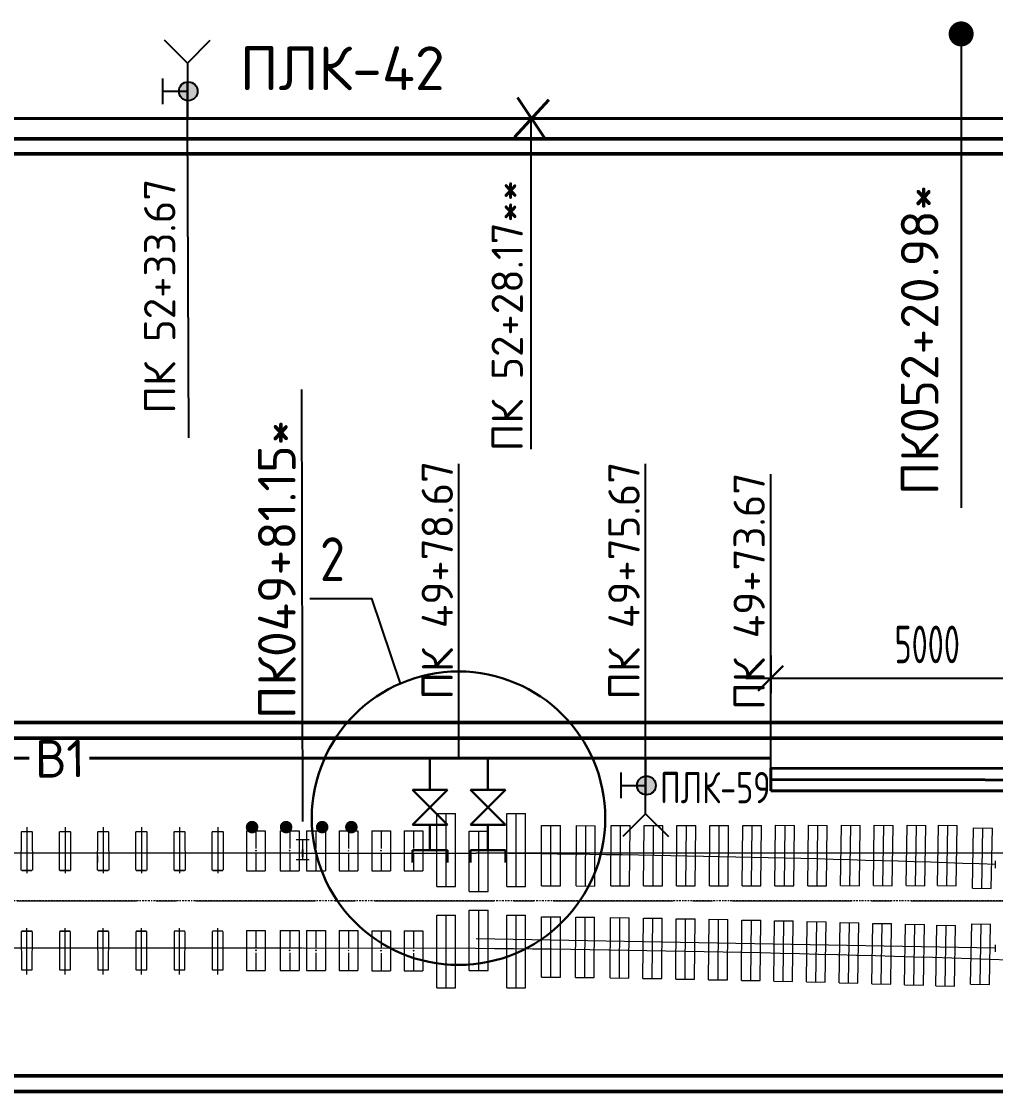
# Paper-space layout 'л2-л8' of a CAD drawing. Header units: millimetres. Extents: x 10032 to 18918, y -3051 to 627.
# Drawn here: x 16682.7 to 16760.5, y -1632 to -1546.5 of the extents above; entities that cross this region are included whole.
import ezdxf

# ---------------------------------------------------------------- set-up
doc = ezdxf.new("R2010")
doc.units = ezdxf.units.MM
doc.header["$LTSCALE"] = 0.5
doc.linetypes.add('CENTER', pattern=[2, 1.25, -0.25, 0.25, -0.25])
doc.linetypes.add('CENTER2', pattern=[28.575, 19.05, -3.175, 3.175, -3.175])
for name, color, linetype in [('1_NADPIS', 7, 'Continuous'), ('NADPISI', 110, 'Continuous'), ('ВК_сети', 4, 'Continuous')]:
    doc.layers.add(name, color=color, linetype=linetype)
for name, color, linetype, lineweight in [('1_PK500', 5, 'Continuous', 35), ('А_Конструкции', 4, 'Continuous', 50), ('АР_Оси', 242, 'CENTER2', 18)]:
    doc.layers.add(name, color=color, linetype=linetype, lineweight=lineweight)
doc.styles.add('RS-3-08', font='romans.shx', dxfattribs={"width": 0.8, "height": 3})
doc.styles.add('RS-30-06', font='romans.shx', dxfattribs={"width": 0.6, "height": 3})
doc.styles.add('Стандарт ММП', font='isocpeur.ttf')
doc.dimstyles.new('M200$0', dxfattribs={"dimscale": 0, "dimtxt": 3, "dimasz": 2, "dimexe": 1.2, "dimexo": 1.5, "dimgap": 1.2, "dimtad": 1, "dimdec": 0, "dimlfac": 200, "dimrnd": 1, "dimzin": 0, "dimdsep": 46, "dimtxsty": 'RS-30-06', "dimblk1": 'OBLIQUE', "dimblk2": 'OBLIQUE', "dimsah": 1, "dimcen": 2.5, "dimdle": 2, "dimclrt": 9, "dimadec": 0, "dimazin": 0, "dimtfac": 1, "dimtdec": 0, "dimtmove": 2, "dimatfit": 3, "dimldrblk": 'OBLIQUE', "dimfxl": 1.2, "dimtolj": 1, "dimtzin": 0, "dimarcsym": 0})

# ---------------------------------------------------------------- blocks, each defined once
blk = doc.blocks.new('_Oblique')
at = {"linetype": 'ByBlock', "lineweight": 30}
blk.add_line((-0.5, -0.5), (0.5, 0.5), dxfattribs=at)
blk = doc.blocks.new('*D37')
at = {"layer": 'Defpoints', "color": 0, "lineweight": -2}
for p, q in [((16742.574, -1597.117), (16742.574, -1600.145)), ((16767.574, -1607.498), (16767.574, -1597.745)), ((16740.574, -1598.945), (16769.574, -1598.945))]:
    blk.add_line(p, q, dxfattribs=at)
at = {"layer": 'Defpoints', "color": 0, "linetype": 'Continuous', "lineweight": 30}
for p in [(16742.574, -1595.617), (16767.574, -1598.945), (16767.574, -1608.998)]:
    blk.add_point(p, dxfattribs=at)
at = {"layer": 'Defpoints', "color": 0, "linetype": 'Continuous', "lineweight": -2, "xscale": 2, "yscale": 2, "zscale": 2, "rotation": 180}
blk.add_blockref('_Oblique', (16742.574, -1598.945), dxfattribs=at)
at = {"layer": 'Defpoints', "color": 0, "linetype": 'Continuous', "lineweight": -2, "xscale": 2, "yscale": 2, "zscale": 2}
blk.add_blockref('_Oblique', (16767.574, -1598.945), dxfattribs=at)
at = {"layer": 'Defpoints', "color": 9, "linetype": 'Continuous', "lineweight": 30, "insert": (16755.074, -1596.245), "char_height": 3, "attachment_point": 5, "style": 'RS-30-06'}
blk.add_mtext('\\A1;5000', dxfattribs=at)

psp = doc.layouts.new('л2-л8')

# ---------------------------------------------------------------- hatches: boundary and pattern name
at = {"layer": 'ВК_сети', "ltscale": 0.5}
h = psp.add_hatch(color=5, dxfattribs=at)
h.paths.add_polyline_path([(16696.7809, -1552.0492, -0.4142136), (16696.0309, -1552.7992), (16696.0309, -1552.0492)])
h.paths.add_polyline_path([(16696.7809, -1552.0492), (16696.0309, -1552.0492), (16696.0309, -1551.2992, -0.4142136)])
h.paths.add_polyline_path([(16696.0309, -1552.0492), (16696.0309, -1552.7992, -0.5840805), (16695.3891, -1551.6612)])
h.paths.add_polyline_path([(16696.0309, -1551.2992), (16696.0309, -1552.0492), (16695.3891, -1551.6612, -0.2625621)])
h = psp.add_hatch(color=5, dxfattribs=at)
h.paths.add_polyline_path([(16696.7809, -1552.0492, -0.4142136), (16696.0309, -1552.7992), (16696.0309, -1552.0492)])
h.paths.add_polyline_path([(16696.7809, -1552.0492), (16696.0309, -1552.0492), (16696.0309, -1551.2992, -0.4142136)])
h.paths.add_polyline_path([(16696.0309, -1552.0492), (16696.0309, -1552.7992, -0.5840805), (16695.3891, -1551.6612)])
h.paths.add_polyline_path([(16696.0309, -1551.2992), (16696.0309, -1552.0492), (16695.3891, -1551.6612, -0.2625621)])
h = psp.add_hatch(color=5, dxfattribs=at)
h.paths.add_polyline_path([(16733.3859, -1607.5095, 0.4142136), (16732.6359, -1606.7595), (16732.6359, -1607.5095)])
h.paths.add_polyline_path([(16733.3859, -1607.5095), (16732.6359, -1607.5095), (16732.6359, -1608.2595, 0.4142136)])
h.paths.add_polyline_path([(16732.6359, -1607.5095), (16732.6359, -1606.7595, 0.5840805), (16731.9941, -1607.8975)])
h.paths.add_polyline_path([(16732.6359, -1608.2595), (16732.6359, -1607.5095), (16731.9941, -1607.8975, 0.2625621)])

# ---------------------------------------------------------------- linework, layer by layer
at = {"color": 5, "linetype": 'Continuous', "lineweight": 5, "extrusion": (-2.53793e-14, 1.46875e-08, 1)}
for p, q in [((16715.888, -1615.5759, 0), (16715.888, -1609.7609, 0)), ((16715.888, -1609.7609, 0), (16717.388, -1609.7609, 0)), ((16716.638, -1615.5759, 0), (16716.638, -1609.7609, 0)), ((16717.388, -1615.5759, 0), (16717.388, -1609.7609, 0)), ((16721.488, -1615.5759, 0), (16721.488, -1609.7609, 0)), ((16721.488, -1609.7609, 0), (16722.988, -1609.7609, 0)), ((16722.238, -1615.5759, 0), (16722.238, -1609.7609, 0)), ((16722.988, -1615.5759, 0), (16722.988, -1609.7609, 0)), ((16683.138, -1610.8318, 0), (16683.138, -1614.5291, 0)), ((16686.188, -1610.8318, 0), (16686.188, -1614.5291, 0)), ((16689.238, -1610.8318, 0), (16689.238, -1614.5291, 0)), ((16692.288, -1610.8318, 0), (16692.288, -1614.5291, 0)), ((16695.338, -1610.8318, 0), (16695.338, -1614.5291, 0)), ((16698.388, -1610.8318, 0), (16698.388, -1614.5291, 0)), ((16724.263, -1615.5284, 0), (16724.263, -1610.7034, 0)), ((16724.263, -1610.7034, 0), (16725.763, -1610.7034, 0)), ((16725.013, -1615.5284, 0), (16725.013, -1610.7034, 0)), ((16725.763, -1615.5284, 0), (16725.763, -1610.7034, 0)), ((16727.0175, -1615.5441, 0), (16727.0552, -1610.7193, 0)), ((16727.0552, -1610.7193, 0), (16728.5551, -1610.731, 0)), ((16727.7675, -1615.55, 0), (16727.8052, -1610.7252, 0)), ((16728.5175, -1615.5559, 0), (16728.5551, -1610.731, 0)), ((16729.7927, -1615.5224, 0), (16729.8304, -1610.6976, 0)), ((16729.8304, -1610.6976, 0), (16731.3303, -1610.7093, 0)), ((16730.5427, -1615.5283, 0), (16730.5803, -1610.7034, 0)), ((16731.2927, -1615.5341, 0), (16731.3303, -1610.7093, 0)), ((16732.4177, -1615.5224, 0), (16732.4554, -1610.6976, 0)), ((16732.4554, -1610.6976, 0), (16733.9553, -1610.7093, 0)), ((16733.1677, -1615.5283, 0), (16733.2053, -1610.7034, 0)), ((16733.9176, -1615.5341, 0), (16733.9553, -1610.7093, 0)), ((16735.0427, -1615.5224, 0), (16735.0804, -1610.6976, 0)), ((16735.0804, -1610.6976, 0), (16736.5803, -1610.7093, 0)), ((16735.7927, -1615.5283, 0), (16735.8304, -1610.7034, 0)), ((16736.5426, -1615.5341, 0), (16736.5803, -1610.7093, 0)), ((16737.6676, -1615.5224, 0), (16737.7054, -1610.6975, 0)), ((16737.7054, -1610.6975, 0), (16739.2054, -1610.7093, 0)), ((16738.4176, -1615.5283, 0), (16738.4554, -1610.7034, 0)), ((16739.1676, -1615.5341, 0), (16739.2054, -1610.7093, 0)), ((16740.2926, -1615.5224, 0), (16740.3304, -1610.6975, 0)), ((16740.3304, -1610.6975, 0), (16741.8304, -1610.7093, 0)), ((16741.0426, -1615.5283, 0), (16741.0804, -1610.7034, 0)), ((16741.7925, -1615.5342, 0), (16741.8304, -1610.7093, 0)), ((16742.9078, -1615.5195, 0), (16742.9639, -1610.6948, 0)), ((16742.9639, -1610.6948, 0), (16744.4637, -1610.7122, 0)), ((16743.6577, -1615.5282, 0), (16743.7138, -1610.7035, 0)), ((16744.4077, -1615.5369, 0), (16744.4637, -1610.7122, 0)), ((16745.5296, -1615.5185, 0), (16745.5916, -1610.6939, 0)), ((16745.5916, -1610.6939, 0), (16747.0915, -1610.7132, 0)), ((16746.2795, -1615.5281, 0), (16746.3416, -1610.7035, 0)), ((16747.0294, -1615.5378, 0), (16747.0915, -1610.7132, 0)), ((16748.1514, -1615.5175, 0), (16748.2194, -1610.693, 0)), ((16748.2194, -1610.693, 0), (16749.7192, -1610.7141, 0)), ((16748.9013, -1615.5281, 0), (16748.9693, -1610.7036, 0)), ((16749.6512, -1615.5387, 0), (16749.7192, -1610.7141, 0)), ((16750.7732, -1615.5166, 0), (16750.8471, -1610.6921, 0)), ((16750.8471, -1610.6921, 0), (16752.3469, -1610.7151, 0)), ((16751.5231, -1615.528, 0), (16751.597, -1610.7036, 0)), ((16752.273, -1615.5395, 0), (16752.3469, -1610.7151, 0)), ((16753.3951, -1615.5156, 0), (16753.4748, -1610.6913, 0)), ((16753.4748, -1610.6913, 0), (16754.9746, -1610.716, 0)), ((16754.145, -1615.528, 0), (16754.2247, -1610.7037, 0)), ((16754.8949, -1615.5404, 0), (16754.9746, -1610.716, 0)), ((16755.892, -1615.5147, 0), (16755.9774, -1610.6904, 0)), ((16755.9774, -1610.6904, 0), (16757.4772, -1610.717, 0)), ((16756.6419, -1615.5279, 0), (16756.7273, -1610.7037, 0)), ((16757.3918, -1615.5412, 0), (16757.4772, -1610.717, 0)), ((16758.685, -1615.7237, 0), (16758.7761, -1610.8996, 0)), ((16758.7761, -1610.8996, 0), (16760.2758, -1610.9279, 0)), ((16759.4349, -1615.7378, 0), (16759.5259, -1610.9137, 0)), ((16682.6956, -1614.2702, 0), (16682.7029, -1611.2215, 0)), ((16682.7279, -1611.1965, 0), (16683.5481, -1611.1965, 0)), ((16683.5731, -1611.2215, 0), (16683.5804, -1614.2702, 0)), ((16685.7456, -1614.2702, 0), (16685.7529, -1611.2215, 0)), ((16685.7779, -1611.1965, 0), (16686.5981, -1611.1965, 0)), ((16686.6231, -1611.2215, 0), (16686.6304, -1614.2702, 0)), ((16688.7956, -1614.2702, 0), (16688.8029, -1611.2215, 0)), ((16688.8279, -1611.1965, 0), (16689.6481, -1611.1965, 0)), ((16689.6731, -1611.2215, 0), (16689.6804, -1614.2702, 0)), ((16691.8456, -1614.2702, 0), (16691.8529, -1611.2215, 0)), ((16691.8779, -1611.1965, 0), (16692.6981, -1611.1965, 0)), ((16692.7231, -1611.2215, 0), (16692.7304, -1614.2702, 0)), ((16694.8956, -1614.2702, 0), (16694.9029, -1611.2215, 0)), ((16694.9279, -1611.1965, 0), (16695.7481, -1611.1965, 0)), ((16695.7731, -1611.2215, 0), (16695.7804, -1614.2702, 0)), ((16697.9456, -1614.2702, 0), (16697.9529, -1611.2215, 0)), ((16697.9779, -1611.1965, 0), (16698.7981, -1611.1965, 0)), ((16698.8231, -1611.2215, 0), (16698.8304, -1614.2702, 0)), ((16700.688, -1611.1427, 0), (16702.188, -1611.1427, 0)), ((16700.688, -1611.1427, 0), (16700.688, -1614.3427, 0)), ((16701.438, -1611.1427, 0), (16701.438, -1612.5552, 0)), ((16702.188, -1611.1427, 0), (16702.188, -1614.3427, 0)), ((16703.388, -1611.1427, 0), (16704.888, -1611.1427, 0)), ((16703.388, -1611.1427, 0), (16703.388, -1614.3427, 0)), ((16704.138, -1611.1427, 0), (16704.138, -1612.5552, 0)), ((16704.888, -1611.1427, 0), (16704.888, -1614.3427, 0)), ((16705.488, -1611.1427, 0), (16706.988, -1611.1427, 0)), ((16705.488, -1611.1427, 0), (16705.488, -1614.3427, 0)), ((16706.238, -1611.1427, 0), (16706.238, -1612.5552, 0)), ((16706.988, -1611.1427, 0), (16706.988, -1614.3427, 0)), ((16708.088, -1611.1427, 0), (16709.588, -1611.1427, 0)), ((16708.088, -1611.1427, 0), (16708.088, -1614.3427, 0)), ((16708.838, -1611.1427, 0), (16708.838, -1612.5552, 0)), ((16709.588, -1611.1427, 0), (16709.588, -1614.3427, 0)), ((16710.688, -1611.1427, 0), (16712.188, -1611.1427, 0)), ((16710.688, -1611.1427, 0), (16710.688, -1614.3427, 0)), ((16711.438, -1611.1427, 0), (16711.438, -1612.5552, 0)), ((16712.188, -1611.1427, 0), (16712.188, -1614.3427, 0)), ((16713.288, -1611.1427, 0), (16714.788, -1611.1427, 0)), ((16713.288, -1611.1427, 0), (16713.288, -1614.3427, 0)), ((16714.038, -1611.1427, 0), (16714.038, -1612.5552, 0)), ((16714.788, -1611.1427, 0), (16714.788, -1614.3427, 0)), ((16718.488, -1615.9759, 0), (16718.488, -1611.1509, 0)), ((16718.488, -1611.1509, 0), (16719.988, -1611.1509, 0)), ((16719.238, -1615.9759, 0), (16719.238, -1611.1509, 0)), ((16719.988, -1615.9759, 0), (16719.988, -1611.1509, 0)), ((16760.1847, -1615.752, 0), (16760.2758, -1610.9279, 0)), ((16683.5776, -1613.1109, 0), (16683.5804, -1614.2715, 0)), ((16685.7456, -1614.2715, 0), (16685.7484, -1613.1109, 0)), ((16686.6276, -1613.1109, 0), (16686.6304, -1614.2715, 0)), ((16688.7956, -1614.2715, 0), (16688.7984, -1613.1109, 0)), ((16689.6776, -1613.1109, 0), (16689.6804, -1614.2715, 0)), ((16691.8456, -1614.2715, 0), (16691.8484, -1613.1109, 0)), ((16692.7276, -1613.1109, 0), (16692.7304, -1614.2715, 0)), ((16694.8956, -1614.2715, 0), (16694.8984, -1613.1109, 0)), ((16695.7776, -1613.1109, 0), (16695.7804, -1614.2715, 0)), ((16697.9456, -1614.2715, 0), (16697.9484, -1613.1109, 0)), ((16698.8276, -1613.1109, 0), (16698.8304, -1614.2715, 0)), ((16701.4727, -1612.7693, 0), (16701.4033, -1612.716, 0)), ((16701.4727, -1612.716, 0), (16701.4033, -1612.7693, 0)), ((16701.438, -1612.9302, 0), (16701.438, -1614.3427, 0)), ((16704.1727, -1612.7693, 0), (16704.1033, -1612.716, 0)), ((16704.1727, -1612.716, 0), (16704.1033, -1612.7693, 0)), ((16704.138, -1612.9302, 0), (16704.138, -1614.3427, 0)), ((16705.168, -1612.9234, 0), (16705.168, -1612.6403, 0)), ((16705.168, -1613.2064, 0), (16705.168, -1612.9234, 0)), ((16705.208, -1612.9234, 0), (16705.208, -1612.6403, 0)), ((16705.208, -1613.2064, 0), (16705.208, -1612.9234, 0)), ((16706.2727, -1612.7693, 0), (16706.2033, -1612.716, 0)), ((16706.2727, -1612.716, 0), (16706.2033, -1612.7693, 0)), ((16706.238, -1612.9302, 0), (16706.238, -1614.3427, 0)), ((16708.8727, -1612.7693, 0), (16708.8033, -1612.716, 0)), ((16708.8727, -1612.716, 0), (16708.8033, -1612.7693, 0)), ((16708.838, -1612.9302, 0), (16708.838, -1614.3427, 0)), ((16711.4727, -1612.7693, 0), (16711.4033, -1612.716, 0)), ((16711.4727, -1612.716, 0), (16711.4033, -1612.7693, 0)), ((16711.438, -1612.9302, 0), (16711.438, -1614.3427, 0)), ((16714.0727, -1612.7693, 0), (16714.0033, -1612.716, 0)), ((16714.0727, -1612.716, 0), (16714.0033, -1612.7693, 0)), ((16714.038, -1612.9302, 0), (16714.038, -1614.3427, 0)), ((16683.5554, -1614.2965, 0), (16682.7206, -1614.2965, 0)), ((16682.7349, -1614.2965, 0), (16683.5411, -1614.2965, 0)), ((16686.6054, -1614.2965, 0), (16685.7706, -1614.2965, 0)), ((16685.7849, -1614.2965, 0), (16686.5911, -1614.2965, 0)), ((16689.6554, -1614.2965, 0), (16688.8206, -1614.2965, 0)), ((16688.8349, -1614.2965, 0), (16689.6411, -1614.2965, 0)), ((16692.7054, -1614.2965, 0), (16691.8706, -1614.2965, 0)), ((16691.8849, -1614.2965, 0), (16692.6911, -1614.2965, 0)), ((16695.7554, -1614.2965, 0), (16694.9206, -1614.2965, 0)), ((16694.9349, -1614.2965, 0), (16695.7411, -1614.2965, 0)), ((16698.8054, -1614.2965, 0), (16697.9706, -1614.2965, 0)), ((16697.9849, -1614.2965, 0), (16698.7911, -1614.2965, 0)), ((16700.688, -1614.3427, 0), (16702.188, -1614.3427, 0)), ((16703.388, -1614.3427, 0), (16704.888, -1614.3427, 0)), ((16705.488, -1614.3427, 0), (16706.988, -1614.3427, 0)), ((16708.088, -1614.3427, 0), (16709.588, -1614.3427, 0)), ((16710.688, -1614.3427, 0), (16712.188, -1614.3427, 0)), ((16713.288, -1614.3427, 0), (16714.788, -1614.3427, 0)), ((16760.523, -1613.8274, 0), (16760.523, -1613.5444, 0)), ((16760.523, -1614.1104, 0), (16760.523, -1613.8274, 0)), ((16715.888, -1615.5759, 0), (16717.388, -1615.5759, 0)), ((16718.488, -1615.9759, 0), (16719.988, -1615.9759, 0)), ((16721.488, -1615.5759, 0), (16722.988, -1615.5759, 0)), ((16724.263, -1615.5284, 0), (16725.763, -1615.5284, 0)), ((16727.0175, -1615.5441, 0), (16728.5175, -1615.5559, 0)), ((16729.7927, -1615.5224, 0), (16731.2927, -1615.5341, 0)), ((16732.4177, -1615.5224, 0), (16733.9176, -1615.5341, 0)), ((16735.0427, -1615.5224, 0), (16736.5426, -1615.5341, 0)), ((16737.6676, -1615.5224, 0), (16739.1676, -1615.5341, 0)), ((16740.2926, -1615.5224, 0), (16741.7925, -1615.5342, 0)), ((16742.9078, -1615.5195, 0), (16744.4077, -1615.5369, 0)), ((16745.5296, -1615.5185, 0), (16747.0294, -1615.5378, 0)), ((16748.1514, -1615.5175, 0), (16749.6512, -1615.5387, 0)), ((16750.7732, -1615.5166, 0), (16752.273, -1615.5395, 0)), ((16753.3951, -1615.5156, 0), (16754.8949, -1615.5404, 0)), ((16755.892, -1615.5147, 0), (16757.3918, -1615.5412, 0)), ((16758.685, -1615.7237, 0), (16760.1847, -1615.752, 0)), ((16718.488, -1622.2959, 0), (16718.488, -1617.4709, 0)), ((16718.488, -1617.4709, 0), (16719.988, -1617.4709, 0)), ((16719.238, -1622.2959, 0), (16719.238, -1617.4709, 0)), ((16719.988, -1622.2959, 0), (16719.988, -1617.4709, 0)), ((16715.888, -1623.6859, 0), (16715.888, -1617.8709, 0)), ((16715.888, -1617.8709, 0), (16717.388, -1617.8709, 0)), ((16716.638, -1623.6859, 0), (16716.638, -1617.8709, 0)), ((16717.388, -1623.6859, 0), (16717.388, -1617.8709, 0)), ((16721.488, -1623.6859, 0), (16721.488, -1617.8709, 0)), ((16721.488, -1617.8709, 0), (16722.988, -1617.8709, 0)), ((16722.238, -1623.6859, 0), (16722.238, -1617.8709, 0)), ((16722.988, -1623.6859, 0), (16722.988, -1617.8709, 0)), ((16724.263, -1622.8219, 0), (16724.263, -1617.9969, 0)), ((16724.263, -1617.9969, 0), (16725.763, -1617.9969, 0)), ((16725.013, -1622.8219, 0), (16725.013, -1617.9969, 0)), ((16725.763, -1622.8219, 0), (16725.763, -1617.9969, 0)), ((16726.9605, -1622.8503, 0), (16726.9981, -1618.0254, 0)), ((16726.9981, -1618.0254, 0), (16728.4981, -1618.0371, 0)), ((16727.7105, -1622.8561, 0), (16727.7481, -1618.0313, 0)), ((16728.4604, -1622.862, 0), (16728.4981, -1618.0371, 0)), ((16729.7352, -1622.8904, 0), (16729.7729, -1618.0656, 0)), ((16729.7729, -1618.0656, 0), (16731.2728, -1618.0773, 0)), ((16730.4852, -1622.8963, 0), (16730.5228, -1618.0714, 0)), ((16731.2351, -1622.9021, 0), (16731.2728, -1618.0773, 0)), ((16732.3598, -1622.9331, 0), (16732.3975, -1618.1083, 0)), ((16732.3975, -1618.1083, 0), (16733.8975, -1618.12, 0)), ((16733.1098, -1622.939, 0), (16733.1475, -1618.1141, 0)), ((16733.8598, -1622.9449, 0), (16733.8975, -1618.12, 0)), ((16734.9844, -1622.9805, 0), (16735.0221, -1618.1556, 0)), ((16735.0221, -1618.1556, 0), (16736.522, -1618.1673, 0)), ((16735.7344, -1622.9863, 0), (16735.7721, -1618.1615, 0)), ((16736.4844, -1622.9922, 0), (16736.522, -1618.1673, 0)), ((16737.6089, -1623.0323, 0), (16737.6466, -1618.2075, 0)), ((16737.6466, -1618.2075, 0), (16739.1466, -1618.2192, 0)), ((16738.3588, -1623.0382, 0), (16738.3966, -1618.2134, 0)), ((16739.1088, -1623.0441, 0), (16739.1466, -1618.2192, 0)), ((16740.2332, -1623.0888, 0), (16740.2711, -1618.264, 0)), ((16740.2711, -1618.264, 0), (16741.771, -1618.2757, 0)), ((16740.9832, -1623.0947, 0), (16741.0211, -1618.2699, 0)), ((16741.7332, -1623.1006, 0), (16741.771, -1618.2757, 0)), ((16742.8192, -1623.1463, 0), (16742.8752, -1618.3216, 0)), ((16742.8752, -1618.3216, 0), (16744.3751, -1618.339, 0)), ((16743.5691, -1623.155, 0), (16743.6252, -1618.3303, 0)), ((16744.3191, -1623.1637, 0), (16744.3751, -1618.339, 0)), ((16745.4306, -1623.2107, 0), (16745.4927, -1618.3861, 0)), ((16745.4927, -1618.3861, 0), (16746.9925, -1618.4054, 0)), ((16746.1805, -1623.2203, 0), (16746.2426, -1618.3957, 0)), ((16746.9305, -1623.23, 0), (16746.9925, -1618.4054, 0)), ((16748.0419, -1623.2797, 0), (16748.11, -1618.4551, 0)), ((16748.11, -1618.4551, 0), (16749.6098, -1618.4763, 0)), ((16748.7919, -1623.2902, 0), (16748.8599, -1618.4657, 0)), ((16749.5418, -1623.3008, 0), (16749.6098, -1618.4763, 0)), ((16750.6532, -1623.3532, 0), (16750.7271, -1618.5288, 0)), ((16750.7271, -1618.5288, 0), (16752.2269, -1618.5517, 0)), ((16751.4031, -1623.3647, 0), (16751.477, -1618.5402, 0)), ((16752.153, -1623.3762, 0), (16752.2269, -1618.5517, 0)), ((16753.2643, -1623.4313, 0), (16753.344, -1618.6069, 0)), ((16753.344, -1618.6069, 0), (16754.8438, -1618.6317, 0)), ((16754.0142, -1623.4437, 0), (16754.0939, -1618.6193, 0)), ((16758.5402, -1623.3929, 0), (16758.6313, -1618.5688, 0)), ((16758.6313, -1618.5688, 0), (16760.131, -1618.5971, 0)), ((16759.2901, -1623.4071, 0), (16759.3812, -1618.583, 0)), ((16760.04, -1623.4213, 0), (16760.131, -1618.5971, 0)), ((16682.6956, -1619.1765, 0), (16682.7029, -1622.2252, 0)), ((16683.5554, -1619.1502, 0), (16682.7206, -1619.1502, 0)), ((16682.7349, -1619.1502, 0), (16683.5411, -1619.1502, 0)), ((16683.138, -1622.6149, 0), (16683.138, -1618.9176, 0)), ((16683.5731, -1622.2252, 0), (16683.5804, -1619.1765, 0)), ((16685.7456, -1619.1765, 0), (16685.7529, -1622.2252, 0)), ((16686.6054, -1619.1502, 0), (16685.7706, -1619.1502, 0)), ((16685.7849, -1619.1502, 0), (16686.5911, -1619.1502, 0)), ((16686.188, -1622.6149, 0), (16686.188, -1618.9176, 0)), ((16686.6231, -1622.2252, 0), (16686.6304, -1619.1765, 0)), ((16688.7956, -1619.1765, 0), (16688.8029, -1622.2252, 0)), ((16689.6554, -1619.1502, 0), (16688.8206, -1619.1502, 0)), ((16688.8349, -1619.1502, 0), (16689.6411, -1619.1502, 0)), ((16689.238, -1622.6149, 0), (16689.238, -1618.9176, 0)), ((16689.6731, -1622.2252, 0), (16689.6804, -1619.1765, 0)), ((16691.8456, -1619.1765, 0), (16691.8529, -1622.2252, 0)), ((16692.7054, -1619.1502, 0), (16691.8706, -1619.1502, 0)), ((16691.8849, -1619.1502, 0), (16692.6911, -1619.1502, 0)), ((16692.288, -1622.6149, 0), (16692.288, -1618.9176, 0)), ((16692.7231, -1622.2252, 0), (16692.7304, -1619.1765, 0)), ((16694.8956, -1619.1765, 0), (16694.9029, -1622.2252, 0)), ((16695.7554, -1619.1502, 0), (16694.9206, -1619.1502, 0)), ((16695.338, -1622.6149, 0), (16695.338, -1618.9176, 0)), ((16695.7731, -1622.2252, 0), (16695.7804, -1619.1765, 0)), ((16697.9456, -1619.1765, 0), (16697.9529, -1622.2252, 0)), ((16698.8054, -1619.1502, 0), (16697.9706, -1619.1502, 0)), ((16698.388, -1622.6149, 0), (16698.388, -1618.9176, 0)), ((16698.8231, -1622.2252, 0), (16698.8304, -1619.1765, 0)), ((16698.8276, -1620.3359, 0), (16698.8304, -1619.1752, 0)), ((16700.688, -1619.104, 0), (16702.188, -1619.104, 0)), ((16700.688, -1619.104, 0), (16700.688, -1622.304, 0)), ((16701.438, -1619.104, 0), (16701.438, -1620.5165, 0)), ((16702.188, -1619.104, 0), (16702.188, -1622.304, 0)), ((16703.388, -1619.104, 0), (16704.888, -1619.104, 0)), ((16703.388, -1619.104, 0), (16703.388, -1622.304, 0)), ((16704.138, -1619.104, 0), (16704.138, -1620.5165, 0)), ((16704.888, -1619.104, 0), (16704.888, -1622.304, 0)), ((16705.488, -1619.1018, 0), (16706.988, -1619.1018, 0)), ((16705.488, -1619.1018, 0), (16705.488, -1622.3018, 0)), ((16706.238, -1619.1018, 0), (16706.238, -1620.5143, 0)), ((16706.988, -1619.1018, 0), (16706.988, -1622.3018, 0)), ((16708.088, -1619.1018, 0), (16709.588, -1619.1018, 0)), ((16708.088, -1619.1018, 0), (16708.088, -1622.3018, 0)), ((16708.838, -1619.1018, 0), (16708.838, -1620.5143, 0)), ((16709.588, -1619.1018, 0), (16709.588, -1622.3018, 0)), ((16710.688, -1619.1198, 0), (16712.188, -1619.1198, 0)), ((16710.688, -1619.1198, 0), (16710.688, -1622.3198, 0)), ((16711.438, -1619.1198, 0), (16711.438, -1620.5323, 0)), ((16712.188, -1619.1198, 0), (16712.188, -1622.3198, 0)), ((16713.288, -1619.1235, 0), (16714.788, -1619.1235, 0)), ((16713.288, -1619.1235, 0), (16713.288, -1622.3235, 0)), ((16714.038, -1619.1235, 0), (16714.038, -1620.536, 0)), ((16714.788, -1619.1235, 0), (16714.788, -1622.3235, 0)), ((16754.7641, -1623.4561, 0), (16754.8438, -1618.6317, 0)), ((16755.7504, -1623.5098, 0), (16755.8359, -1618.6856, 0)), ((16755.8359, -1618.6856, 0), (16757.3356, -1618.7122, 0)), ((16756.5003, -1623.5231, 0), (16756.5857, -1618.6989, 0)), ((16757.2502, -1623.5364, 0), (16757.3356, -1618.7122, 0)), ((16760.523, -1620.5234, 0), (16760.523, -1620.2403, 0)), ((16701.4727, -1620.7307, 0), (16701.4033, -1620.6774, 0)), ((16701.4727, -1620.6774, 0), (16701.4033, -1620.7307, 0)), ((16701.438, -1620.8915, 0), (16701.438, -1622.304, 0)), ((16704.1727, -1620.7307, 0), (16704.1033, -1620.6774, 0)), ((16704.1727, -1620.6774, 0), (16704.1033, -1620.7307, 0)), ((16704.138, -1620.8915, 0), (16704.138, -1622.304, 0)), ((16706.2727, -1620.7285, 0), (16706.2033, -1620.6752, 0)), ((16706.2727, -1620.6752, 0), (16706.2033, -1620.7285, 0)), ((16706.238, -1620.8893, 0), (16706.238, -1622.3018, 0)), ((16708.8727, -1620.7285, 0), (16708.8033, -1620.6752, 0)), ((16708.8727, -1620.6752, 0), (16708.8033, -1620.7285, 0)), ((16708.838, -1620.8893, 0), (16708.838, -1622.3018, 0)), ((16711.4727, -1620.7464, 0), (16711.4033, -1620.6931, 0)), ((16711.4727, -1620.6931, 0), (16711.4033, -1620.7464, 0)), ((16711.438, -1620.9073, 0), (16711.438, -1622.3198, 0)), ((16714.0726, -1620.7502, 0), (16714.0033, -1620.6969, 0)), ((16714.0726, -1620.6969, 0), (16714.0033, -1620.7502, 0)), ((16714.038, -1620.911, 0), (16714.038, -1622.3235, 0)), ((16760.523, -1620.8064, 0), (16760.523, -1620.5234, 0)), ((16682.7279, -1622.2502, 0), (16683.5481, -1622.2502, 0)), ((16685.7779, -1622.2502, 0), (16686.5981, -1622.2502, 0)), ((16688.8279, -1622.2502, 0), (16689.6481, -1622.2502, 0)), ((16691.8779, -1622.2502, 0), (16692.6981, -1622.2502, 0)), ((16694.9279, -1622.2502, 0), (16695.7481, -1622.2502, 0)), ((16697.9779, -1622.2502, 0), (16698.7981, -1622.2502, 0)), ((16700.688, -1622.304, 0), (16702.188, -1622.304, 0)), ((16703.388, -1622.304, 0), (16704.888, -1622.304, 0)), ((16705.488, -1622.3018, 0), (16706.988, -1622.3018, 0)), ((16708.088, -1622.3018, 0), (16709.588, -1622.3018, 0)), ((16710.688, -1622.3198, 0), (16712.188, -1622.3198, 0)), ((16713.288, -1622.3235, 0), (16714.788, -1622.3235, 0)), ((16718.488, -1622.2959, 0), (16719.988, -1622.2959, 0)), ((16724.263, -1622.8219, 0), (16725.763, -1622.8219, 0)), ((16726.9605, -1622.8503, 0), (16728.4604, -1622.862, 0)), ((16729.7352, -1622.8904, 0), (16731.2351, -1622.9021, 0)), ((16715.888, -1623.6859, 0), (16717.388, -1623.6859, 0)), ((16721.488, -1623.6859, 0), (16722.988, -1623.6859, 0)), ((16732.3598, -1622.9331, 0), (16733.8598, -1622.9449, 0)), ((16734.9844, -1622.9805, 0), (16736.4844, -1622.9922, 0)), ((16737.6089, -1623.0323, 0), (16739.1088, -1623.0441, 0)), ((16740.2332, -1623.0888, 0), (16741.7332, -1623.1006, 0)), ((16742.8192, -1623.1463, 0), (16744.3191, -1623.1637, 0)), ((16745.4306, -1623.2107, 0), (16746.9305, -1623.23, 0)), ((16748.0419, -1623.2797, 0), (16749.5418, -1623.3008, 0)), ((16750.6532, -1623.3532, 0), (16752.153, -1623.3762, 0)), ((16753.2643, -1623.4313, 0), (16754.7641, -1623.4561, 0)), ((16755.7504, -1623.5098, 0), (16757.2502, -1623.5364, 0)), ((16758.5402, -1623.3929, 0), (16760.04, -1623.4213, 0))]:
    psp.add_line(p, q, dxfattribs=at)
at = {"lineweight": 9, "extrusion": (-2.53793e-14, 1.46875e-08, 1)}
for p, q in [((16716.638, -1612.9234, 0), (16716.638, -1610.0109, 0)), ((16705.168, -1612.9234, 0), (16642.668, -1612.9234, 0)), ((16705.208, -1612.9234, 0), (16719.033, -1612.9234, 0)), ((16767.708, -1612.9234, 0), (16719.033, -1612.9234, 0)), ((16760.523, -1620.5234, 0), (16719.0299, -1619.7664, 0)), ((16705.168, -1620.5234, 0), (16642.668, -1620.5234, 0)), ((16718.9724, -1620.5431, 0), (16705.208, -1620.5234, 0))]:
    psp.add_line(p, q, dxfattribs=at)
at = {"color": 5, "linetype": 'CENTER', "lineweight": 9, "ltscale": 0.25, "extrusion": (-2.53793e-14, 1.46875e-08, 1)}
psp.add_line((16955.7598, -1616.7234, 0), (16642.346, -1616.7234, 0), dxfattribs=at)
at = {"color": 5, "linetype": 'Continuous', "lineweight": 5, "extrusion": (-2.53793e-14, 1.46875e-08, 1)}
for centre, radius, start, end in [((16682.7279, -1611.2215, 0), 0.025, 90, 179.861381), ((16683.5481, -1611.2215, 0), 0.025, 0.138619, 90), ((16685.7779, -1611.2215, 0), 0.025, 90, 179.861381), ((16686.5981, -1611.2215, 0), 0.025, 0.138619, 90), ((16688.8279, -1611.2215, 0), 0.025, 90, 179.861381), ((16689.6481, -1611.2215, 0), 0.025, 0.138619, 90), ((16691.8779, -1611.2215, 0), 0.025, 90, 179.861381), ((16692.6981, -1611.2215, 0), 0.025, 0.138619, 90), ((16694.9279, -1611.2215, 0), 0.025, 90, 179.861381), ((16695.7481, -1611.2215, 0), 0.025, 0.138619, 90), ((16697.9779, -1611.2215, 0), 0.025, 90, 179.861381), ((16698.7981, -1611.2215, 0), 0.025, 0.138619, 90), ((16685.7849, -1614.254, 0), 0.0425, 180.850422, 270), ((16685.7706, -1614.2715, 0), 0.025, 179.861381, 270), ((16686.5911, -1614.254, 0), 0.0425, 270, 359.149578), ((16686.6054, -1614.2715, 0), 0.025, 270, 0.138619), ((16694.9349, -1614.254, 0), 0.0425, 180.850422, 270), ((16694.9206, -1614.2715, 0), 0.025, 179.861381, 270), ((16695.7411, -1614.254, 0), 0.0425, 270, 359.149578), ((16695.7554, -1614.2715, 0), 0.025, 270, 0.138619), ((16682.7279, -1622.2252, 0), 0.025, 180.138619, 270), ((16683.5481, -1622.2252, 0), 0.025, 270, 359.861381), ((16685.7779, -1622.2252, 0), 0.025, 180.138619, 270), ((16686.5981, -1622.2252, 0), 0.025, 270, 359.861381), ((16688.8279, -1622.2252, 0), 0.025, 180.138619, 270), ((16689.6481, -1622.2252, 0), 0.025, 270, 359.861381), ((16691.8779, -1622.2252, 0), 0.025, 180.138619, 270), ((16692.6981, -1622.2252, 0), 0.025, 270, 359.861381), ((16694.9279, -1622.2252, 0), 0.025, 180.138619, 270), ((16695.7481, -1622.2252, 0), 0.025, 270, 359.861381), ((16697.9779, -1622.2252, 0), 0.025, 180.138619, 270), ((16698.7981, -1622.2252, 0), 0.025, 270, 359.861381)]:
    psp.add_arc(centre, radius, start, end, dxfattribs=at)
at = {"lineweight": 9, "extrusion": (-2.53793e-14, 1.46875e-08, 1)}
for centre, start, end in [((16707.1041, -3112.8759, 0), 87.9591178, 89.5443458), ((16707.4047, -3120.4985, 0), 87.6965791, 89.5581395)]:
    psp.add_arc(centre, 1500, start, end, dxfattribs=at)
at = {"layer": '1_NADPIS', "color": 1, "linetype": 'Continuous'}
for p, q in [((16757.7829, -1546.9654, 0), (16757.7829, -1585.3376, 0)), ((16696.0687, -1579.7368, 0), (16695.9685, -1554.0279, 0)), ((16723.3973, -1554.3409), (16723.3973, -1580.6458, 0)), ((16705.1901, -1610.3906, 0), (16705.1199, -1575.8795, 0)), ((16717.6573, -1605.3295, 1.576), (16717.6573, -1581.8201, 1.576)), ((16732.5743, -1605.3295), (16732.5743, -1581.8201, 0)), ((16742.5743, -1606.1395), (16742.5743, -1582.6301, 0)), ((16705.7476, -1592.5715, 0), (16710.6877, -1592.5715, 0)), ((16712.9777, -1599.366, 0), (16710.6877, -1592.5715, 0))]:
    psp.add_line(p, q, dxfattribs=at)
at = {"layer": 'NADPISI', "color": 3, "lineweight": 9}
for p, q in [((16704.6483, -1611.8414, 0), (16705.6877, -1611.8414, 0)), ((16705.168, -1611.8414, 0), (16705.168, -1613.4393, 0)), ((16704.6483, -1613.4393, 0), (16705.6877, -1613.4393, 0))]:
    psp.add_line(p, q, dxfattribs=at)
at = {"layer": 'NADPISI', "color": 6, "lineweight": 9, "const_width": 1, "elevation": 0}
psp.add_lwpolyline([(16757.2829, -1547.4654, 1), (16758.2829, -1547.4654, 1)], format="xyb", close=True, dxfattribs=at)
at = {"layer": 'NADPISI', "color": 3, "lineweight": 9, "const_width": 0.5, "elevation": 0}
for points in [[(16700.8814, -1610.84, 1), (16701.3814, -1610.84, 1)], [(16703.6, -1610.84, 1), (16704.1, -1610.84, 1)], [(16706.4832, -1610.84, 1), (16706.9832, -1610.84, 1)], [(16708.8151, -1610.84, 1), (16709.3151, -1610.84, 1)]]:
    psp.add_lwpolyline(points, format="xyb", close=True, dxfattribs=at)
at = {"layer": 'А_Конструкции'}
for p, q in [((17823.2256, -1555.8376), (16575.1057, -1555.8376)), ((17823.2256, -1557.0376), (16575.1057, -1557.0376)), ((16610.9244, -1602.4711, 0), (16771.3662, -1602.4709, 0)), ((16610.9244, -1603.7211, 0), (16771.3662, -1603.7209, 0)), ((16610.9242, -1630.7211, 0), (16771.3662, -1630.7209, 0)), ((16610.9242, -1631.9711, 0), (16771.3662, -1631.9709, 0))]:
    psp.add_line(p, q, dxfattribs=at)
at = {"layer": 'АР_Оси', "color": 7}
psp.add_line((16610.9243, -1616.7234, 0), (17610.8546, -1616.7234, 0), dxfattribs=at)
at = {"layer": 'ВК_сети', "color": 5, "ltscale": 0.5}
for p, q in [((16695.9693, -1549.7904, 0), (16694.1451, -1547.9662, 0)), ((16695.9693, -1549.7904, 0), (16694.1451, -1547.9662, 0)), ((16695.9693, -1549.7904, 0), (16697.7935, -1547.9662, 0)), ((16695.9693, -1549.7904, 0), (16697.7935, -1547.9662, 0)), ((16695.9693, -1549.7904, 0), (16695.9693, -1554.2291, 0)), ((16695.9693, -1549.7904, 0), (16695.9693, -1554.2291, 0)), ((16694.0013, -1553.0808, 0), (16694.0013, -1551.019, 0)), ((16694.0013, -1553.0808, 0), (16694.0013, -1551.019, 0)), ((16694.0013, -1552.0499, 0), (16696.0309, -1552.0499, 0)), ((16694.0013, -1552.0499, 0), (16696.0309, -1552.0499, 0)), ((16732.5743, -1609.7683, 0), (16732.5743, -1605.3295)), ((16730.6063, -1606.4778, 0), (16730.6063, -1608.5396)), ((16730.6063, -1607.5087, 0), (16732.6359, -1607.5087, 0)), ((16732.5743, -1609.7683), (16730.7501, -1611.5924)), ((16732.5743, -1609.7683), (16734.3985, -1611.5924))]:
    psp.add_line(p, q, dxfattribs=at)
at = {"layer": 'ВК_сети', "color": 1, "lineweight": 30, "ltscale": 0.5, "extrusion": (-3.27269e-07, -1.1423e-06, 1)}
psp.add_line((16695.9693, -1554.2291, 0), (16695.9693, -1551.2742, 0), dxfattribs=at)
psp.add_line((16695.9693, -1554.2291, 0), (16695.9693, -1551.2742, 0), dxfattribs=at)
at = {"layer": 'ВК_сети', "color": 5, "lineweight": 40, "ltscale": 0.5}
for p, q in [((16724.8474, -1552.7333, 0), (16722.0912, -1555.7249, 0)), ((16724.6029, -1555.9178, 0), (16722.3357, -1552.5405, 0))]:
    psp.add_line(p, q, dxfattribs=at)
at = {"layer": 'ВК_сети', "color": 1, "lineweight": 30, "ltscale": 0.5}
for p, q in [((16715.341, -1605.4103, 4.1572), (16715.341, -1607.8687, 4.1572)), ((16719.9736, -1605.4103, 4.1572), (16719.9736, -1607.8687, 4.1572)), ((16713.941, -1610.6687, 4.1572), (16716.741, -1607.8687, 4.1572)), ((16716.741, -1610.6687, 4.1572), (16713.941, -1607.8687, 4.1572)), ((16713.941, -1607.8687, 4.1572), (16716.741, -1607.8687, 4.1572)), ((16718.5736, -1610.6687, 4.1572), (16721.3736, -1607.8687, 4.1572)), ((16721.3736, -1610.6687, 4.1572), (16718.5736, -1607.8687, 4.1572)), ((16718.5736, -1607.8687, 4.1572), (16721.3736, -1607.8687, 4.1572)), ((16716.741, -1610.6687, 4.1572), (16713.941, -1610.6687, 4.1572)), ((16715.341, -1610.6687, 4.1572), (16715.341, -1612.6687, 4.1572)), ((16721.3736, -1610.6687, 4.1572), (16718.5736, -1610.6687, 4.1572)), ((16719.9736, -1610.6687, 4.1572), (16719.9736, -1612.6687, 4.1572)), ((16716.741, -1612.6687, 4.1572), (16713.941, -1612.6687, 4.1572)), ((16713.941, -1612.6687, 4.1572), (16713.941, -1613.6687, 4.1572)), ((16716.741, -1612.6687, 4.1572), (16716.741, -1613.6687, 4.1572)), ((16721.3736, -1612.6687, 4.1572), (16718.5736, -1612.6687, 4.1572)), ((16718.5736, -1612.6687, 4.1572), (16718.5736, -1613.6687, 4.1572)), ((16721.3736, -1612.6687, 4.1572), (16721.3736, -1613.6687, 4.1572))]:
    psp.add_line(p, q, dxfattribs=at)
at = {"layer": 'ВК_сети', "color": 1, "lineweight": 30, "ltscale": 0.5, "extrusion": (-3.27269e-07, 1.1423e-06, 1)}
psp.add_line((16732.5743, -1605.3295), (16732.5743, -1608.2844, 0), dxfattribs=at)
at = {"layer": 'ВК_сети', "color": 2, "lineweight": 40, "ltscale": 0.5}
for p, q in [((16742.5743, -1606.1395), (16951.3243, -1606.1854)), ((16742.5743, -1607.9502), (16742.5743, -1606.1395)), ((16951.3243, -1607.8918), (16742.5743, -1607.9502))]:
    psp.add_line(p, q, dxfattribs=at)
for points, elevation in [([(16622.1545, -1554.2292), (16770.5498, -1554.2292)], 0), ([(16598.5864, -1605.3295), (16683.3315, -1605.3295)], 0), ([(16688.1318, -1605.3295), (16742.5743, -1605.3295)], 0), ([(17009.617, -1607.0834), (16975.6783, -1607.0834), (16924.7862, -1607.0834), (16848.4784, -1607.0834), (16820.8234, -1607.0834), (16776.805, -1607.0834), (16742.5743, -1607.0386), (16742.5743, -1607.0386)], 0.0042)]:
    psp.add_lwpolyline(points, dxfattribs=dict(at, elevation=elevation))
at = {"layer": 'ВК_сети', "color": 5, "ltscale": 0.5}
for centre in [(16696.0309, -1552.0492, 0), (16696.0309, -1552.0492, 0), (16732.6359, -1607.5095, 0)]:
    psp.add_circle(centre, 0.75, dxfattribs=at)
at = {"layer": 'ВК_сети', "color": 2, "lineweight": 30}
psp.add_circle((16717.6277, -1610.1278, 0), 11.7234, dxfattribs=at)

# ---------------------------------------------------------------- texts
at = {"layer": '1_NADPIS', "linetype": 'Continuous', "style": 'Стандарт ММП'}
psp.add_text('ПЛК-42', height=3.5, rotation=360, dxfattribs=at).set_placement((16700.1482, -1551.9572, 0))
at = {"layer": '1_NADPIS', "color": 1, "linetype": 'Continuous', "style": 'Стандарт ММП'}
for s, height, rotation, p in [('ПК 52+33.67', 2.5, 90, (16695.0036, -1577.8078, 0)), ('ПК 52+28.17**', 2.5, 90, (16722.7667, -1580.8161, 0)), ('ПК052+20.98*', 3, 90.010717, (16755.9732, -1584.3123, 3.4547)), ('ПК049+81.15*', 3, 90.010717, (16704.6129, -1602.2014, 0)), ('ПК 49+78.67', 2.5, 90, (16717.1795, -1600.6662, 1.576)), ('ПК 49+75.67', 2.5, 90, (16732.0965, -1600.6662, 0)), ('ПК 49+73.67', 2.5, 90, (16742.0965, -1601.4762, 0))]:
    psp.add_text(s, height=height, rotation=rotation, dxfattribs=at).set_placement(p)
at = {"layer": '1_NADPIS', "color": 1, "linetype": 'Continuous', "style": 'RS-3-08', "width": 0.8}
psp.add_text('2', height=3.5, dxfattribs=at).set_placement((16706.5571, -1591.1823, 0))
at = {"layer": '1_NADPIS', "linetype": 'Continuous', "style": 'Стандарт ММП', "width": 0.75}
psp.add_text('ПЛК-59', height=2.5, rotation=360, dxfattribs=at).set_placement((16733.7216, -1608.9348, 0))
at = {"layer": '1_PK500', "style": 'Стандарт ММП'}
psp.add_text('В1', height=3, rotation=0.560426, dxfattribs=at).set_placement((16683.7969, -1606.8925))

# ---------------------------------------------------------------- dimensions: what is measured, and where the dimension line sits
at = {"layer": 'Defpoints', "color": 5, "linetype": 'Continuous', "lineweight": 30}
dim = psp.add_linear_dim(base=(16767.5743, -1598.9446), p1=(16742.5743, -1595.6169), p2=(16767.5743, -1608.9982), dimstyle='M200$0', override={"dimscale": 1, "dimarcsym": 1}, dxfattribs=at)
dim.commit()
dim.dimension.update_dxf_attribs({"geometry": '*D37', "text_midpoint": (16755.0743, -1596.2446)})

doc.saveas('drawing.dxf')
